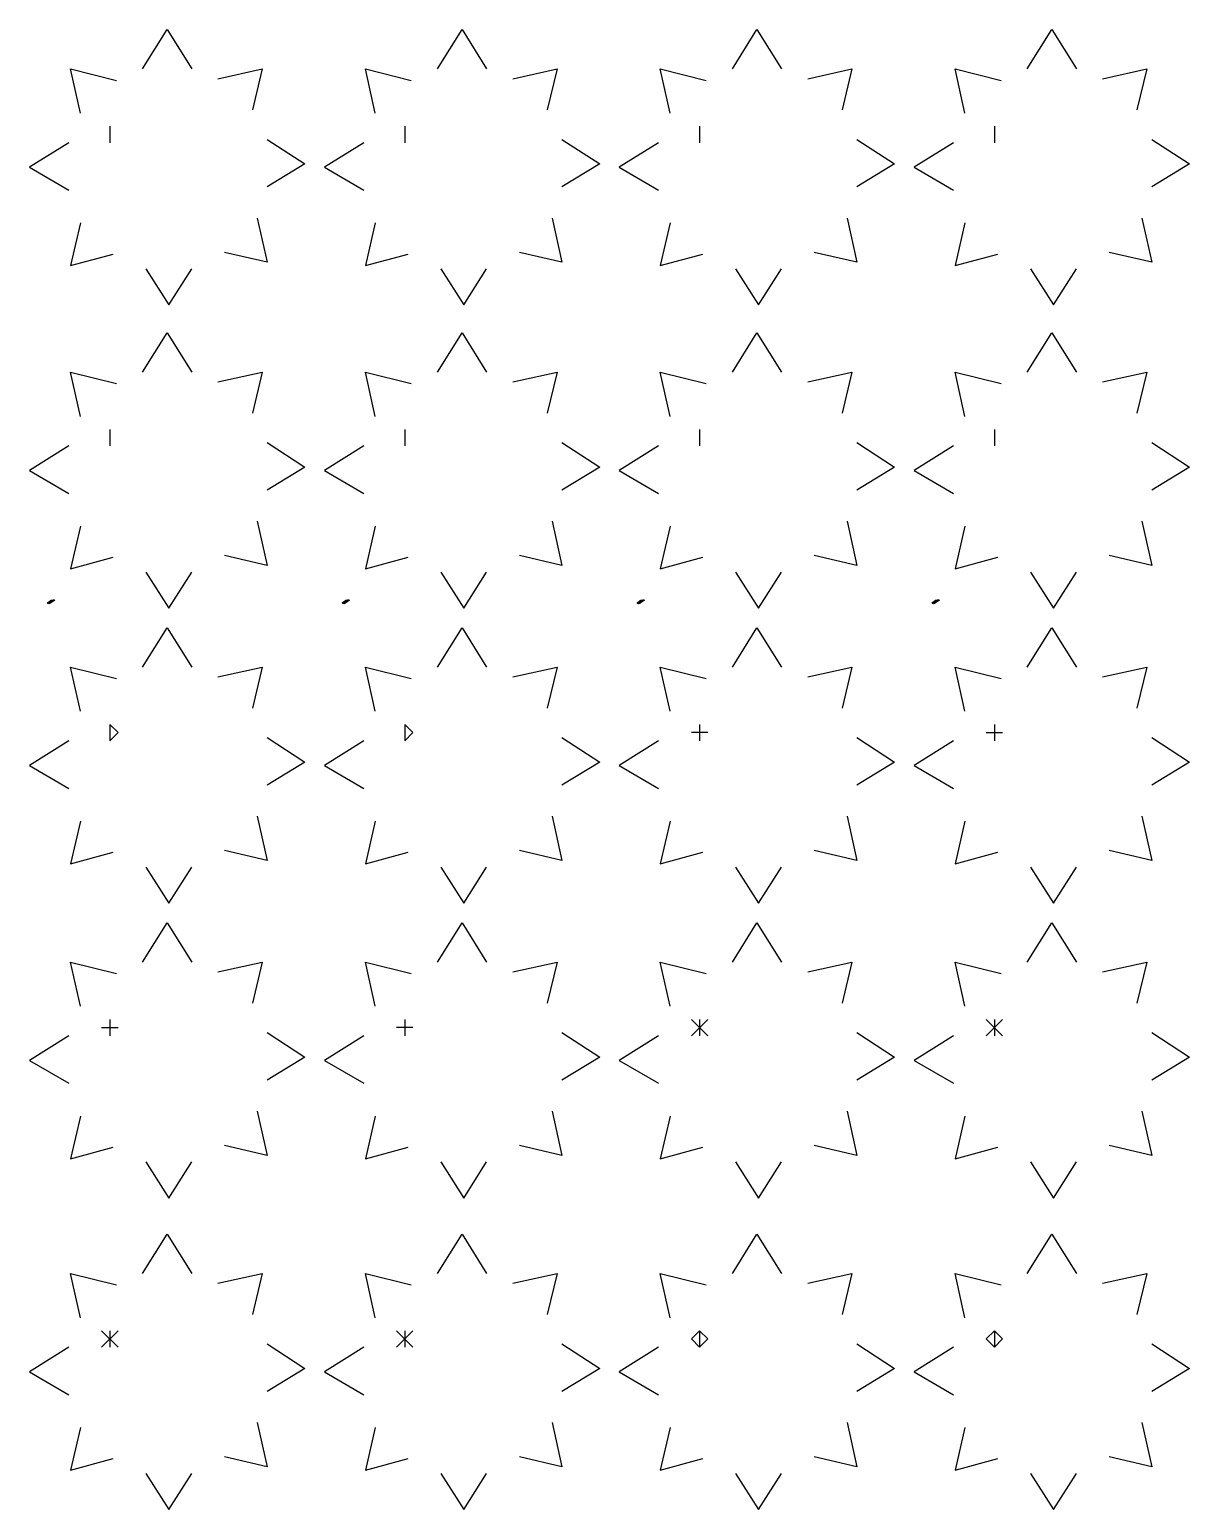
# Model space of a CAD drawing. Extents: x 3 to 190, y 52 to 291.
import ezdxf

# ---------------------------------------------------------------- set-up
doc = ezdxf.new("R2010")
doc.units = 0
doc.layers.add('Layer_1', color=7, linetype='CONTINUOUS')

msp = doc.modelspace()

# ---------------------------------------------------------------- linework, layer by layer
at = {"layer": 'Layer_1', "color": 3}
for points in [[(21.166668, 284.427094), (25.135418, 290.777095), (29.104168, 284.427094)], [(68.791667, 284.427094), (72.760417, 290.777095), (76.729167, 284.427094)], [(116.41668, 284.427093), (120.38543, 290.777093), (124.35418, 284.427093)], [(164.04168, 284.427093), (168.01043, 290.777093), (171.97918, 284.427093)], [(11.112501, 277.283345), (9.524998, 284.427095), (16.933334, 282.575012)], [(33.337501, 282.839595), (40.48125, 284.427095), (38.893751, 277.812512)], [(58.7375, 277.283345), (57.149997, 284.427095), (64.558333, 282.575012)], [(80.9625, 282.839595), (88.106249, 284.427095), (86.51875, 277.812512)], [(106.36251, 277.283344), (104.77501, 284.427094), (112.18334, 282.575011)], [(128.58751, 282.839594), (135.73126, 284.427094), (134.14376, 277.812511)], [(153.98751, 277.283344), (152.40001, 284.427094), (159.80834, 282.575011)], [(176.21251, 282.839594), (183.35626, 284.427094), (181.76876, 277.812511)], [(15.875001, 275.166678), (15.875001, 272.520844)], [(63.5, 275.166678), (63.5, 272.520844)], [(111.12501, 275.166677), (111.12501, 272.520843)], [(158.75001, 275.166677), (158.75001, 272.520843)], [(9.260415, 272.520845), (2.910414, 268.552095), (9.260415, 264.847927)], [(41.275, 273.050012), (47.360417, 269.081262), (41.275, 265.377095)], [(56.885414, 272.520845), (50.535414, 268.552095), (56.885414, 264.847927)], [(88.899999, 273.050012), (94.985416, 269.081262), (88.899999, 265.377095)], [(104.51042, 272.520844), (98.160422, 268.552094), (104.51042, 264.847926)], [(136.52501, 273.050011), (142.61043, 269.081261), (136.52501, 265.377094)], [(152.13542, 272.520844), (145.78542, 268.552094), (152.13542, 264.847926)], [(184.15001, 273.050011), (190.23542, 269.081261), (184.15001, 265.377094)], [(11.112501, 259.556261), (9.524998, 252.677094), (16.404167, 254.529177)], [(39.687501, 260.350011), (41.275, 253.206261), (34.395834, 254.793761)], [(58.7375, 259.556261), (57.149997, 252.677094), (64.029166, 254.529177)], [(87.3125, 260.350011), (88.899999, 253.206261), (82.020833, 254.793761)], [(106.36251, 259.55626), (104.77501, 252.677093), (111.65418, 254.529176)], [(134.93751, 260.35001), (136.52501, 253.20626), (129.64584, 254.79376)], [(153.98751, 259.55626), (152.40001, 252.677093), (159.27917, 254.529176)], [(182.56251, 260.35001), (184.15001, 253.20626), (177.27084, 254.79376)], [(21.695834, 252.147928), (25.400001, 246.327094), (29.104167, 252.147928)], [(69.320833, 252.147928), (73.025, 246.327094), (76.729166, 252.147928)], [(116.94584, 252.147927), (120.65001, 246.327093), (124.35418, 252.147927)], [(164.57084, 252.147927), (168.27501, 246.327093), (171.97917, 252.147927)], [(21.166668, 235.479178), (25.135418, 241.829178), (29.104168, 235.479178)], [(68.791667, 235.479178), (72.760417, 241.829178), (76.729167, 235.479178)], [(116.41668, 235.479177), (120.38543, 241.829177), (124.35418, 235.479177)], [(164.04168, 235.479177), (168.01043, 241.829177), (171.97918, 235.479177)], [(11.112501, 228.335429), (9.524998, 235.479179), (16.933334, 233.627096)], [(33.337501, 233.891679), (40.48125, 235.479179), (38.893751, 228.864596)], [(58.7375, 228.335429), (57.149997, 235.479179), (64.558333, 233.627096)], [(80.9625, 233.891679), (88.106249, 235.479179), (86.51875, 228.864596)], [(106.36251, 228.335428), (104.77501, 235.479178), (112.18334, 233.627095)], [(128.58751, 233.891678), (135.73126, 235.479178), (134.14376, 228.864595)], [(153.98751, 228.335428), (152.40001, 235.479178), (159.80834, 233.627095)], [(176.21251, 233.891678), (183.35626, 235.479178), (181.76876, 228.864595)], [(15.875001, 226.218762), (15.875001, 223.572928)], [(63.5, 226.218762), (63.5, 223.572928)], [(111.12501, 226.218761), (111.12501, 223.572927)], [(158.75001, 226.218761), (158.75001, 223.572927)], [(9.260415, 223.572929), (2.910415, 219.604179), (9.260415, 215.900011)], [(41.275, 224.102096), (47.360417, 220.133346), (41.275, 216.429179)], [(56.885414, 223.572929), (50.535414, 219.604179), (56.885414, 215.900011)], [(88.899999, 224.102096), (94.985416, 220.133346), (88.899999, 216.429179)], [(104.51042, 223.572928), (98.160422, 219.604178), (104.51042, 215.90001)], [(136.52501, 224.102095), (142.61043, 220.133345), (136.52501, 216.429178)], [(152.13542, 223.572928), (145.78542, 219.604178), (152.13542, 215.90001)], [(184.15001, 224.102095), (190.23542, 220.133345), (184.15001, 216.429178)], [(11.112501, 210.608345), (9.524998, 203.729178), (16.404167, 205.581261)], [(39.687501, 211.402095), (41.275, 204.258345), (34.395834, 205.845845)], [(58.7375, 210.608345), (57.149997, 203.729178), (64.029166, 205.581261)], [(87.3125, 211.402095), (88.899999, 204.258345), (82.020833, 205.845845)], [(106.36251, 210.608344), (104.77501, 203.729177), (111.65418, 205.58126)], [(134.93751, 211.402094), (136.52501, 204.258344), (129.64584, 205.845844)], [(153.98751, 210.608344), (152.40001, 203.729177), (159.27917, 205.58126)], [(182.56251, 211.402094), (184.15001, 204.258344), (177.27084, 205.845844)], [(21.695834, 203.200012), (25.400001, 197.379174), (29.104167, 203.200012)], [(69.320833, 203.200012), (73.025, 197.379174), (76.729166, 203.200012)], [(116.94584, 203.200011), (120.65001, 197.379174), (124.35418, 203.200011)], [(164.57084, 203.200011), (168.27501, 197.379174), (171.97917, 203.200011)], [(21.166668, 187.85417), (25.135418, 194.20417), (29.104168, 187.85417)], [(68.791667, 187.85417), (72.760417, 194.20417), (76.729167, 187.85417)], [(116.41668, 187.85417), (120.38543, 194.20417), (124.35418, 187.85417)], [(164.04168, 187.85417), (168.01043, 194.20417), (171.97918, 187.85417)], [(11.112501, 180.71042), (9.524997, 187.85417), (16.933334, 186.00209)], [(33.337501, 186.26667), (40.48125, 187.85417), (38.893751, 181.23959)], [(58.7375, 180.71042), (57.149996, 187.85417), (64.558333, 186.00209)], [(80.9625, 186.26667), (88.106249, 187.85417), (86.51875, 181.23959)], [(106.36251, 180.71041), (104.77501, 187.85417), (112.18334, 186.00208)], [(128.58751, 186.26666), (135.73126, 187.85417), (134.14376, 181.23958)], [(153.98751, 180.71041), (152.4, 187.85417), (159.80834, 186.00208)], [(176.21251, 186.26666), (183.35626, 187.85417), (181.76876, 181.23958)], [(15.875001, 178.59376), (17.197917, 177.27084), (15.875001, 175.94792)], [(15.875001, 178.59375), (15.875001, 175.94792)], [(63.5, 175.94792), (64.822917, 177.27084), (63.5, 178.59376)], [(63.5, 178.59375), (63.5, 175.94792)], [(112.44792, 177.27084), (109.80208, 177.27084)], [(111.12501, 178.59374), (111.12501, 175.94791)], [(157.42708, 177.27084), (160.07291, 177.27084)], [(158.75001, 178.59374), (158.75001, 175.94791)], [(9.260414, 175.94792), (2.910414, 171.97917), (9.260414, 168.275)], [(41.275, 176.47709), (47.360417, 172.50834), (41.275, 168.80417)], [(56.885413, 175.94792), (50.535413, 171.97917), (56.885413, 168.275)], [(88.899999, 176.47709), (94.985416, 172.50834), (88.899999, 168.80417)], [(104.51042, 175.94791), (98.160421, 171.97916), (104.51042, 168.27499)], [(136.52501, 176.47708), (142.61043, 172.50833), (136.52501, 168.80416)], [(152.13542, 175.94791), (145.78542, 171.97916), (152.13542, 168.27499)], [(184.15001, 176.47708), (190.23542, 172.50833), (184.15001, 168.80416)], [(11.112501, 162.98334), (9.524997, 156.10417), (16.404167, 157.95625)], [(39.687501, 163.77709), (41.275, 156.63334), (34.395834, 158.22084)], [(58.7375, 162.98334), (57.149996, 156.10417), (64.029166, 157.95625)], [(87.3125, 163.77709), (88.899999, 156.63334), (82.020833, 158.22084)], [(106.36251, 162.98333), (104.77501, 156.10416), (111.65418, 157.95624)], [(134.93751, 163.77708), (136.52501, 156.63333), (129.64584, 158.22083)], [(153.98751, 162.98333), (152.4, 156.10416), (159.27917, 157.95624)], [(182.56251, 163.77708), (184.15001, 156.63333), (177.27084, 158.22083)], [(21.695834, 155.575), (25.400001, 149.75417), (29.104167, 155.575)], [(69.320833, 155.575), (73.025, 149.75417), (76.729166, 155.575)], [(116.94584, 155.57499), (120.65001, 149.75416), (124.35418, 155.57499)], [(164.57084, 155.57499), (168.27501, 149.75416), (171.97917, 155.57499)], [(21.166668, 140.22917), (25.135418, 146.57917), (29.104168, 140.22917)], [(68.791667, 140.22917), (72.760417, 146.57917), (76.729167, 140.22917)], [(116.41668, 140.22916), (120.38543, 146.57916), (124.35418, 140.22916)], [(164.04168, 140.22916), (168.01043, 146.57916), (171.97918, 140.22916)], [(11.112501, 133.08542), (9.524997, 140.22917), (16.933334, 138.37709)], [(33.337501, 138.64167), (40.48125, 140.22917), (38.893751, 133.61459)], [(58.7375, 133.08542), (57.149997, 140.22917), (64.558333, 138.37709)], [(80.9625, 138.64167), (88.106249, 140.22917), (86.51875, 133.61459)], [(106.36251, 133.08541), (104.77501, 140.22916), (112.18334, 138.37708)], [(128.58751, 138.64166), (135.73126, 140.22916), (134.14376, 133.61458)], [(153.98751, 133.08541), (152.40001, 140.22916), (159.80834, 138.37708)], [(176.21251, 138.64166), (183.35626, 140.22916), (181.76876, 133.61458)], [(14.552084, 129.64584), (17.197917, 129.64584)], [(15.875001, 130.96875), (15.875001, 128.32292)], [(64.822917, 129.64584), (62.177084, 129.64584)], [(63.5, 130.96875), (63.5, 128.32292)], [(109.80208, 130.96876), (112.44792, 128.32292)], [(112.44792, 130.96876), (109.80208, 128.32292)], [(111.12501, 130.96874), (111.12501, 128.32291)], [(160.07291, 130.96876), (157.42708, 128.32292)], [(157.42708, 130.96876), (160.07291, 128.32292)], [(158.75001, 130.96874), (158.75001, 128.32291)], [(9.260414, 128.32292), (2.910414, 124.35417), (9.260414, 120.65)], [(41.275, 128.85209), (47.360417, 124.88334), (41.275, 121.17917)], [(56.885414, 128.32292), (50.535414, 124.35417), (56.885414, 120.65)], [(88.899999, 128.85209), (94.985416, 124.88334), (88.899999, 121.17917)], [(104.51042, 128.32291), (98.160422, 124.35416), (104.51042, 120.64999)], [(136.52501, 128.85208), (142.61043, 124.88333), (136.52501, 121.17916)], [(152.13542, 128.32291), (145.78542, 124.35416), (152.13542, 120.64999)], [(184.15001, 128.85208), (190.23542, 124.88333), (184.15001, 121.17916)], [(11.112501, 115.35834), (9.524997, 108.47917), (16.404167, 110.33125)], [(39.687501, 116.15209), (41.275, 109.00834), (34.395834, 110.59584)], [(58.7375, 115.35834), (57.149997, 108.47917), (64.029166, 110.33125)], [(87.3125, 116.15209), (88.899999, 109.00834), (82.020833, 110.59584)], [(106.36251, 115.35833), (104.77501, 108.47916), (111.65418, 110.33124)], [(134.93751, 116.15208), (136.52501, 109.00833), (129.64584, 110.59583)], [(153.98751, 115.35833), (152.40001, 108.47916), (159.27917, 110.33124)], [(182.56251, 116.15208), (184.15001, 109.00833), (177.27084, 110.59583)], [(21.695834, 107.95), (25.400001, 102.12917), (29.104167, 107.95)], [(69.320833, 107.95), (73.025, 102.12917), (76.729166, 107.95)], [(116.94584, 107.94999), (120.65001, 102.12916), (124.35418, 107.94999)], [(164.57084, 107.94999), (168.27501, 102.12916), (171.97917, 107.94999)], [(21.166669, 89.95834), (25.135419, 96.30834), (29.104169, 89.95834)], [(68.791668, 89.95834), (72.760418, 96.30834), (76.729168, 89.95834)], [(116.41668, 89.95833), (120.38543, 96.30833), (124.35418, 89.95833)], [(164.04168, 89.95833), (168.01043, 96.30833), (171.97918, 89.95833)], [(11.112502, 82.81459), (9.524999, 89.95834), (16.933335, 88.10626)], [(33.337502, 88.37084), (40.481251, 89.95834), (38.893752, 83.34376)], [(58.737501, 82.81459), (57.149998, 89.95834), (64.558334, 88.10626)], [(80.962501, 88.37084), (88.10625, 89.95834), (86.518751, 83.34376)], [(106.36251, 82.81458), (104.77501, 89.95833), (112.18334, 88.10625)], [(128.58751, 88.37083), (135.73126, 89.95833), (134.14376, 83.34375)], [(153.98751, 82.81458), (152.40001, 89.95833), (159.80834, 88.10625)], [(176.21251, 88.37083), (183.35626, 89.95833), (181.76876, 83.34375)], [(14.552084, 80.69792), (17.197917, 78.05209)], [(17.197917, 80.69792), (14.552084, 78.05209)], [(15.875002, 80.69792), (15.875002, 78.05209)], [(62.177084, 80.69792), (64.822917, 78.05209)], [(64.822917, 80.69792), (62.177084, 78.05209)], [(63.500001, 80.69792), (63.500001, 78.05209)], [(111.12501, 80.69791), (111.12501, 78.05208)], [(158.75001, 80.69791), (158.75001, 78.05208)], [(9.260416, 78.05209), (2.910415, 74.08334), (9.260416, 70.37917)], [(41.275001, 78.58126), (47.360418, 74.61251), (41.275001, 70.90834)], [(56.885415, 78.05209), (50.535415, 74.08334), (56.885415, 70.37917)], [(88.9, 78.58126), (94.985417, 74.61251), (88.9, 70.90834)], [(104.51042, 78.05208), (98.160423, 74.08333), (104.51042, 70.37916)], [(136.52501, 78.58125), (142.61043, 74.6125), (136.52501, 70.90833)], [(152.13542, 78.05208), (145.78542, 74.08333), (152.13542, 70.37916)], [(184.15001, 78.58125), (190.23542, 74.6125), (184.15001, 70.90833)], [(11.112502, 65.08751), (9.524999, 58.20834), (16.404168, 60.06042)], [(39.687502, 65.88126), (41.275001, 58.73751), (34.395835, 60.32501)], [(58.737501, 65.08751), (57.149998, 58.20834), (64.029167, 60.06042)], [(87.312501, 65.88126), (88.9, 58.73751), (82.020834, 60.32501)], [(106.36251, 65.0875), (104.77501, 58.20833), (111.65418, 60.06041)], [(134.93751, 65.88125), (136.52501, 58.7375), (129.64584, 60.325)], [(153.98751, 65.0875), (152.40001, 58.20833), (159.27917, 60.06041)], [(182.56251, 65.88125), (184.15001, 58.7375), (177.27084, 60.325)], [(21.695835, 57.67917), (25.400002, 51.85834), (29.104168, 57.67917)], [(69.320834, 57.67917), (73.025001, 51.85834), (76.729167, 57.67917)], [(116.94584, 57.67916), (120.65001, 51.85833), (124.35418, 57.67916)], [(164.57084, 57.67916), (168.27501, 51.85833), (171.97917, 57.67916)]]:
    msp.add_lwpolyline(points, dxfattribs=at)
at = {"layer": 'Layer_1', "color": 7}
for points in [[(6.755848, 198.54366), (6.205207, 198.108479), (6.205208, 198.108472)], [(6.978066, 198.664628), (6.39928, 198.269018), (6.39928, 198.269018)], [(54.380869, 198.54366), (53.830227, 198.108479), (53.830207, 198.108472)], [(54.603064, 198.664628), (54.024278, 198.269018), (54.024278, 198.269018)], [(102.00611, 198.543659), (101.45547, 198.108478), (101.45522, 198.108471)], [(102.22805, 198.664627), (101.64926, 198.269017), (101.64926, 198.269017)], [(149.6311, 198.543659), (149.08046, 198.108478), (149.08022, 198.108471)], [(149.85304, 198.664627), (149.27426, 198.269017), (149.27426, 198.269017)]]:
    msp.add_lwpolyline(points, dxfattribs=at)
at = {"layer": 'Layer_1', "color": 3}
for points in [[(111.125, 80.69792), (109.80208, 79.37501), (111.125, 78.05209), (112.44792, 79.37501)], [(158.75, 80.69792), (157.42708, 79.37501), (158.75, 78.05209), (160.07291, 79.37501)]]:
    msp.add_lwpolyline(points, close=True, dxfattribs=at)
at = {"layer": 'Layer_1', "color": 7}
for points in [[(5.962179, 198.250808), (5.721572, 198.132629), (5.978702, 198.257608), (6.491715, 198.57021)], [(5.841493, 198.301103), (6.435282, 198.675232), (6.232283, 198.644058), (6.518004, 198.678978)], [(6.491715, 198.57021), (6.52991, 198.59349), (6.436784, 198.55883), (6.44016, 198.53143)], [(6.44016, 198.53143), (6.440981, 198.52473), (6.44661, 198.51947), (6.44983, 198.51349)], [(6.44983, 198.51349), (6.54515, 198.46194), (6.661997, 198.51059), (6.755848, 198.54366)], [(6.518004, 198.678978), (6.635768, 198.690068), (6.754091, 198.691418), (6.872277, 198.691888)], [(6.872277, 198.691888), (6.945646, 198.680488), (6.910436, 198.689788), (6.978066, 198.664628)], [(53.587174, 198.250808), (53.346567, 198.132629), (53.603694, 198.257608), (54.116711, 198.57021)], [(53.46649, 198.301103), (54.060279, 198.675232), (53.857281, 198.644058), (54.143002, 198.678978)], [(54.116711, 198.57021), (54.154911, 198.59349), (54.061781, 198.55883), (54.065151, 198.53143)], [(54.065151, 198.53143), (54.065971, 198.52473), (54.071651, 198.51947), (54.074851, 198.51349)], [(54.074851, 198.51349), (54.170171, 198.46194), (54.287018, 198.51059), (54.380869, 198.54366)], [(54.143002, 198.678978), (54.260766, 198.690068), (54.379089, 198.691418), (54.497274, 198.691888)], [(54.497274, 198.691888), (54.570644, 198.680488), (54.535434, 198.689788), (54.603064, 198.664628)], [(101.21215, 198.250807), (100.97154, 198.132628), (101.22865, 198.257607), (101.74169, 198.570209)], [(101.09147, 198.301102), (101.68526, 198.675231), (101.48226, 198.644057), (101.76798, 198.678977)], [(101.74169, 198.570209), (101.77989, 198.593489), (101.68679, 198.558829), (101.69009, 198.531429)], [(101.69009, 198.531429), (101.69091, 198.524729), (101.69609, 198.519469), (101.70009, 198.513489)], [(101.70009, 198.513489), (101.79539, 198.461939), (101.91226, 198.510589), (102.00611, 198.543659)], [(101.76798, 198.678977), (101.88575, 198.690067), (102.00407, 198.691417), (102.12226, 198.691887)], [(102.12226, 198.691887), (102.19566, 198.680487), (102.16046, 198.689787), (102.22805, 198.664627)], [(148.83714, 198.250807), (148.59654, 198.132628), (148.85364, 198.257607), (149.36668, 198.570209)], [(148.71647, 198.301102), (149.31026, 198.675231), (149.10726, 198.644057), (149.39298, 198.678977)], [(149.36668, 198.570209), (149.40488, 198.593489), (149.31178, 198.558829), (149.31508, 198.531429)], [(149.31508, 198.531429), (149.3159, 198.524729), (149.32208, 198.519469), (149.32508, 198.513489)], [(149.32508, 198.513489), (149.42038, 198.461939), (149.53725, 198.510589), (149.6311, 198.543659)], [(149.39298, 198.678977), (149.51074, 198.690067), (149.62907, 198.691417), (149.74725, 198.691887)], [(149.74725, 198.691887), (149.82065, 198.680487), (149.78545, 198.689787), (149.85304, 198.664627)], [(5.857461, 198.136252), (5.833053, 198.166072), (5.794877, 198.271731), (5.841493, 198.301103)], [(6.205208, 198.108472), (6.07659, 198.077572), (5.96777, 198.046592), (5.857461, 198.136252)], [(6.306392, 198.280108), (6.191399, 198.278808), (6.074178, 198.279981), (5.962179, 198.250808)], [(6.39928, 198.269018), (6.340714, 198.281008), (6.371624, 198.276918), (6.306392, 198.280108)], [(53.48246, 198.136252), (53.45805, 198.166072), (53.41988, 198.271731), (53.46649, 198.301103)], [(53.830207, 198.108472), (53.70159, 198.077572), (53.592769, 198.046592), (53.48246, 198.136252)], [(53.931388, 198.280108), (53.816394, 198.278808), (53.699173, 198.279981), (53.587174, 198.250808)], [(54.024278, 198.269018), (53.965708, 198.281008), (53.996618, 198.276918), (53.931388, 198.280108)], [(101.10747, 198.136251), (101.08307, 198.166071), (101.04487, 198.27173), (101.09147, 198.301102)], [(101.45522, 198.108471), (101.3266, 198.077571), (101.21778, 198.046591), (101.10747, 198.136251)], [(101.55636, 198.280107), (101.44137, 198.278807), (101.32415, 198.27998), (101.21215, 198.250807)], [(101.64926, 198.269017), (101.59066, 198.281007), (101.62156, 198.276917), (101.55636, 198.280107)], [(148.73247, 198.136251), (148.70807, 198.166071), (148.66987, 198.27173), (148.71647, 198.301102)], [(149.08022, 198.108471), (148.9516, 198.077571), (148.84278, 198.046591), (148.73247, 198.136251)], [(149.18136, 198.280107), (149.06636, 198.278807), (148.94914, 198.27998), (148.83714, 198.250807)], [(149.27426, 198.269017), (149.21566, 198.281007), (149.24656, 198.276917), (149.18136, 198.280107)]]:
    msp.add_open_spline(points, degree=3, dxfattribs=at)

doc.saveas('drawing.dxf')
